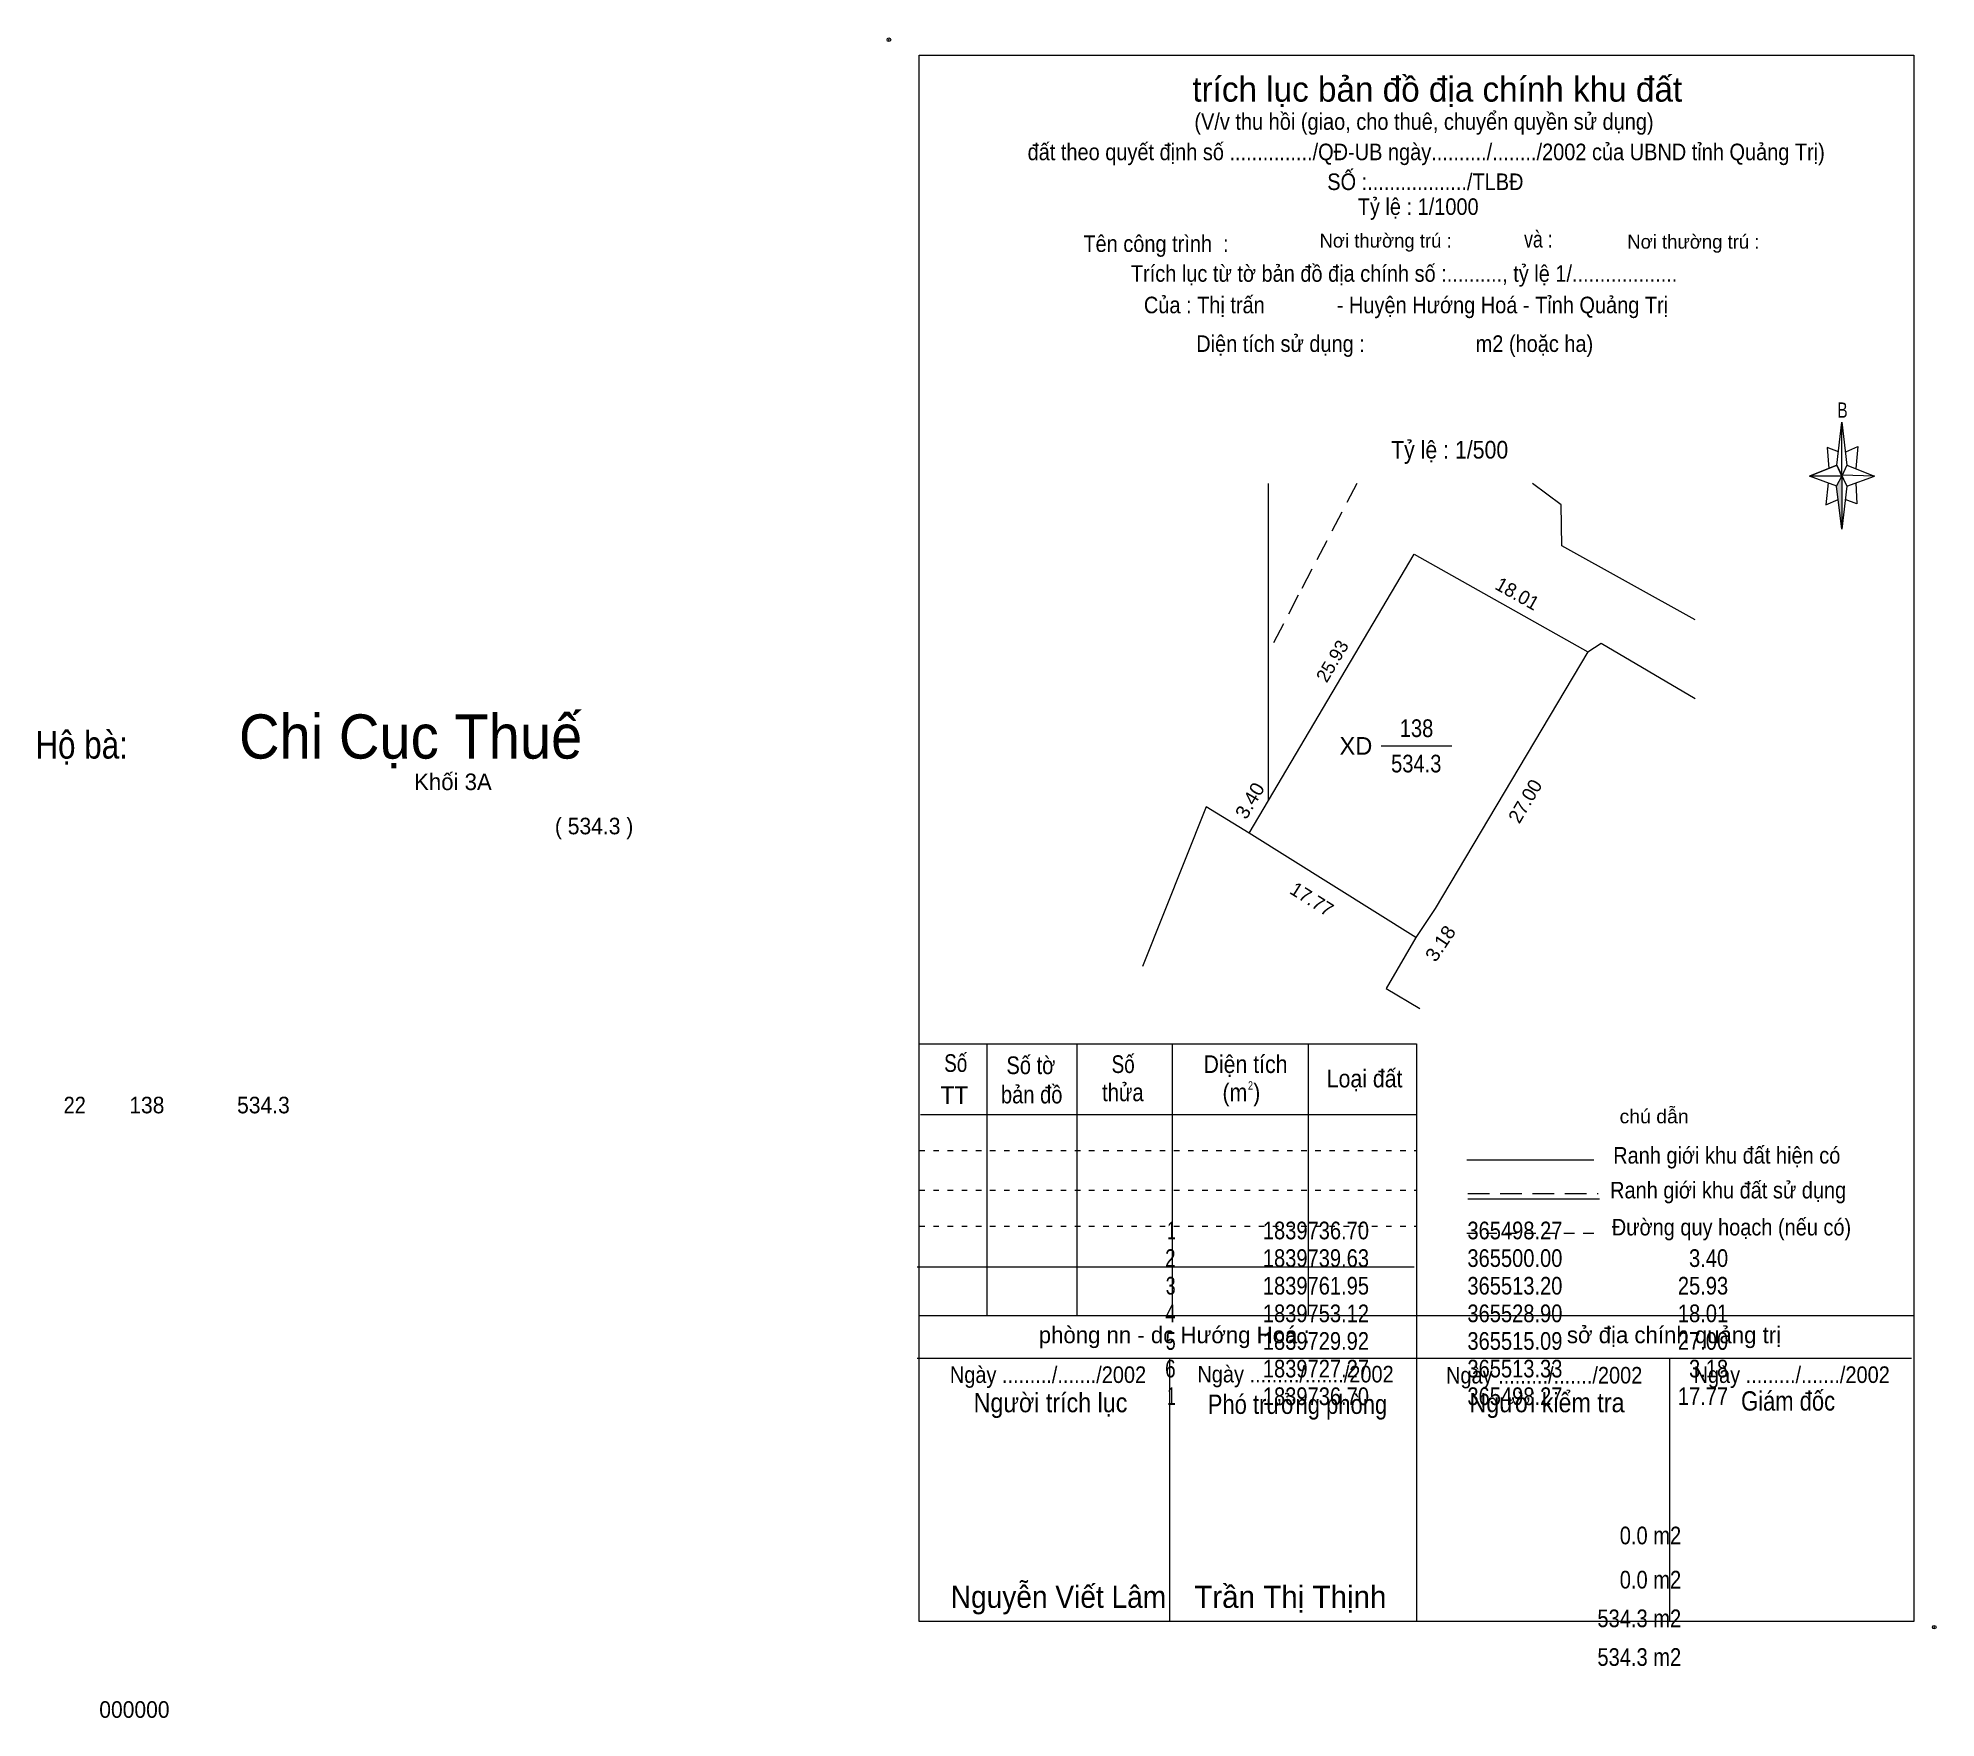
# Model space of a CAD drawing. Header units: centimetres. Extents: x 5.3 to 39.6, y 3.9 to 34.3.
import ezdxf
from ezdxf.enums import TextEntityAlignment as Align

# ---------------------------------------------------------------- set-up
doc = ezdxf.new("R2010")
doc.units = ezdxf.units.CM
doc.header["$LTSCALE"] = 0.13
doc.header["$PDMODE"] = 32
doc.header["$PDSIZE"] = 0.065
for name, pattern in [('DOTTED', [1.5, 0.3, -1.2]), ('MEDIUM_DASHED', [4.5, 3, -1.5]), ('SHORT_DASHED', [2.7, 1.5, -1.2])]:
    doc.linetypes.add(name, pattern=pattern)
for name, color, linetype, lineweight in [('1', 7, 'DOTTED', 13), ('10', 7, 'Continuous', 13), ('12', 7, 'MEDIUM_DASHED', 13), ('33', 7, 'Continuous', 13), ('5', 7, 'Continuous', 13)]:
    doc.layers.add(name, color=color, linetype=linetype, lineweight=lineweight)
doc.layers.add('30', color=7, linetype='Continuous')
doc.layers.add('34', color=7, linetype='Continuous')

msp = doc.modelspace()

# ---------------------------------------------------------------- hatches: boundary and pattern name
at = {"layer": '5'}
msp.add_hatch(color=256, dxfattribs=at).paths.add_polyline_path([(37.91, 26.38), (37.91, 25.42), (37.81, 26.2)])

# ---------------------------------------------------------------- linework, layer by layer
at = {"layer": '1'}
for p, q in [((21.21, 14.18), (30.21, 14.18)), ((21.21, 13.46), (30.21, 13.46)), ((21.21, 12.81), (30.21, 12.81))]:
    msp.add_line(p, q, dxfattribs=at)
at = {"layer": '10'}
for p, q in [((27.53, 20.51), (27.53, 26.25)), ((27.18, 19.92), (27.53, 20.51))]:
    msp.add_line(p, q, dxfattribs=at)
for points in [[(35.25, 23.78), (32.84, 25.12), (32.83, 25.86), (32.31, 26.25)], [(27.53, 20.51), (30.17, 24.97), (33.31, 23.2)], [(33.31, 23.2), (30.55, 18.56), (30.2, 18.03), (27.18, 19.92)], [(33.31, 23.2), (33.55, 23.36), (35.25, 22.36)], [(27.18, 19.92), (26.4, 20.4), (25.25, 17.51)], [(30.2, 18.03), (29.66, 17.11), (30.27, 16.75)]]:
    msp.add_lwpolyline(points, dxfattribs=at)
msp.add_lwpolyline([(27.53, 20.51), (30.17, 24.97), (33.31, 23.2), (30.55, 18.56), (30.2, 18.03), (27.18, 19.92)], close=True, dxfattribs=at)
at = {"layer": '12'}
msp.add_lwpolyline([(29.13, 26.25), (28.07, 24.23), (27.53, 23.19)], dxfattribs=at)
at = {"layer": '33'}
msp.add_line((29.57, 21.5), (30.85, 21.5), dxfattribs=at)
at = {"layer": '5'}
for p, q in [((37.82, 26.58), (37.91, 27.36)), ((38, 26.58), (38.5, 26.38)), ((37.82, 26.2), (37.32, 26.38)), ((38, 26.2), (37.91, 25.42)), ((38.16, 26.26), (38.18, 25.88)), ((38.18, 25.88), (37.97, 25.96)), ((21.21, 16.11), (30.21, 16.11)), ((22.43, 16.11), (22.43, 11.19)), ((24.06, 16.11), (24.06, 11.19)), ((25.79, 16.11), (25.79, 11.19)), ((28.25, 16.11), (28.25, 11.19)), ((30.21, 16.11), (30.21, 5.65)), ((21.23, 14.83), (30.21, 14.83)), ((31.12, 14.01), (33.42, 14.01)), ((31.14, 13.3), (33.52, 13.3)), ((21.17, 12.07), (30.17, 12.07)), ((21.21, 11.19), (39.21, 11.19)), ((21.17, 10.42), (39.17, 10.42)), ((25.74, 10.42), (25.74, 5.65)), ((34.79, 10.42), (34.79, 5.65))]:
    msp.add_line(p, q, dxfattribs=at)
at = {"layer": '5', "linetype": 'MEDIUM_DASHED'}
msp.add_line((31.14, 13.4), (33.5, 13.4), dxfattribs=at)
at = {"layer": '5', "linetype": 'SHORT_DASHED'}
msp.add_line((31.12, 12.68), (33.5, 12.68), dxfattribs=at)
at = {"layer": '5'}
for points in [[(21.21, 34), (39.21, 34), (39.21, 5.65), (21.21, 5.65)], [(37.91, 27.36), (38, 26.58), (37.91, 26.38)], [(37.91, 26.38), (37.32, 26.38), (37.82, 26.58), (38, 26.2), (38.5, 26.38), (37.91, 26.4)], [(37.91, 26.38), (37.91, 25.42), (37.81, 26.2)]]:
    msp.add_lwpolyline(points, close=True, dxfattribs=at)
for points in [[(37.85, 26.82), (37.64, 26.9), (37.67, 26.52)], [(37.98, 26.82), (38.2, 26.92), (38.16, 26.52)], [(37.91, 26.38), (37.82, 26.58), (37.32, 26.38)], [(37.66, 26.26), (37.62, 25.86), (37.84, 25.96)], [(37.91, 26.38), (38, 26.2), (38.5, 26.38)]]:
    msp.add_lwpolyline(points, dxfattribs=at)
for p in [(20.66, 34.28), (39.58, 5.55)]:
    msp.add_point(p, dxfattribs=at)

# ---------------------------------------------------------------- texts
at = {"layer": '1', "width": 0.8}
msp.add_text('2', height=0.15, dxfattribs=at).set_placement((27.205, 15.28), align=Align.CENTER)
at = {"layer": '30', "width": 0.9}
msp.add_text('Tỷ lệ : 1/500', height=0.32, dxfattribs=at).set_placement((29.75, 26.7))
at = {"layer": '30'}
for s, height, rotation, p in [('18.01', 0.25, 330.646, (31.9737, 24.1454)), ('25.93', 0.24, 59.4, (28.7893, 22.9739)), ('27.00', 0.25, 59.236, (32.2839, 20.4361)), ('17.77', 0.25, 327.947, (28.2487, 18.6192))]:
    msp.add_text(s, height=height, rotation=rotation, dxfattribs=at).set_placement(p, align=Align.CENTER)
at = {"layer": '30', "width": 1.05}
for s, rotation, p in [('3.40', 59.441, (27.3009, 20.4464)), ('3.18', 56.41, (30.7465, 17.8558))]:
    msp.add_text(s, height=0.25, rotation=rotation, dxfattribs=at).set_placement(p, align=Align.CENTER)
at = {"layer": '30'}
for s, width, p in [('1', 0.65, (25.85, 12.57)), ('1839736.70', 0.85, (29.35, 12.57)), ('365498.27', 0.85, (32.85, 12.57)), ('365498.27', 0.85, (32.85, 12.57)), ('2', 0.8, (25.85, 12.07)), ('1839739.63', 0.85, (29.35, 12.07)), ('365500.00', 0.85, (32.85, 12.07)), ('3.40', 0.85, (35.85, 12.07)), ('3', 0.75, (25.85, 11.57)), ('1839761.95', 0.85, (29.35, 11.57)), ('365513.20', 0.85, (32.85, 11.57)), ('25.93', 0.85, (35.85, 11.57)), ('4', 0.8, (25.85, 11.07)), ('1839753.12', 0.85, (29.35, 11.07)), ('365528.90', 0.85, (32.85, 11.07)), ('18.01', 0.85, (35.85, 11.07)), ('5', 0.75, (25.85, 10.57)), ('1839729.92', 0.85, (29.35, 10.57)), ('365515.09', 0.85, (32.85, 10.57)), ('27.00', 0.85, (35.85, 10.57)), ('6', 0.8, (25.85, 10.07)), ('1839727.27', 0.85, (29.35, 10.07)), ('365513.33', 0.85, (32.85, 10.07)), ('3.18', 0.85, (35.85, 10.07)), ('1', 0.65, (25.85, 9.57)), ('1839736.70', 0.85, (29.35, 9.57)), ('365498.27', 0.85, (32.85, 9.57)), ('17.77', 0.85, (35.85, 9.57))]:
    msp.add_text(s, height=0.32, dxfattribs=dict(at, width=width)).set_placement(p, align=Align.RIGHT)
at = {"layer": '33'}
msp.add_text('XD', height=0.32, dxfattribs=at).set_placement((29.41, 21.34), align=Align.RIGHT)
at = {"layer": '33', "width": 0.85}
for s, p in [('138', (30.21, 21.66)), ('534.3', (30.205, 21.02))]:
    msp.add_text(s, height=0.32, dxfattribs=at).set_placement(p, align=Align.CENTER)
at = {"layer": '34'}
for s, height, width, p in [('Chi Cục Thuế', 0.8, 0.95, (12.005, 21.27)), ('Hộ bà:', 0.5, 0.85, (6.05, 21.27)), ('( 534.3 )', 0.3, 0.95, (15.325, 19.9)), ('22', 0.3, 0.9, (5.925, 14.85)), ('138', 0.3, 0.95, (7.23, 14.85)), ('534.3', 0.3, 0.95, (9.34, 14.85)), ('000000', 0.3, 0.95, (7.005, 3.91))]:
    msp.add_text(s, height=height, dxfattribs=dict(at, width=width)).set_placement(p, align=Align.CENTER)
msp.add_text('Khối 3A', height=0.3, dxfattribs=at).set_placement((12.77, 20.7), align=Align.CENTER)
at = {"layer": '34', "width": 0.85}
for s, p in [('0.0 m2', (35, 7.05)), ('0.0 m2', (35, 6.25)), ('534.3 m2', (35, 5.55)), ('534.3 m2', (35, 4.85))]:
    msp.add_text(s, height=0.32, dxfattribs=at).set_placement(p, align=Align.RIGHT)
at = {"layer": '5'}
for s, height, p in [('trích lục bản đồ địa chính khu đất', 0.45, (30.585, 33.16)), ('Nơi thường trú :', 0.25, (29.65, 30.52)), ('Nơi thường trú :', 0.25, (35.22, 30.5)), ('phòng nn - dc Hướng Hoá : ', 0.3, (25.88, 10.69)), ('sở địa chính quảng trị', 0.3, (34.87, 10.69)), ('Trần Thị Thịnh ', 0.4, (28, 5.9))]:
    msp.add_text(s, height=height, dxfattribs=at).set_placement(p, align=Align.CENTER)
for s, height, width, p in [('(V/v thu hồi (giao, cho thuê, chuyển quyền sử dụng)', 0.3, 0.9, (30.345, 32.65)), (' đất theo quyết định số .............../QĐ-UB ngày........../......../2002 của UBND tỉnh Quảng Trị)', 0.3, 0.9, (30.335, 32.1)), ('SỐ :................../TLBĐ', 0.3, 0.9, (30.37, 31.56)), ('Tỷ lệ : 1/1000', 0.3, 0.9, (30.24, 31.11)), ('Tên công trình  :', 0.3, 0.9, (25.495, 30.44)), ('và : ', 0.3, 0.8, (32.46, 30.52)), ('Trích lục từ tờ bản đồ địa chính số :.........., tỷ lệ 1/...................', 0.3, 0.9, (29.985, 29.9)), ('Của : Thị trấn             - Huyện Hướng Hoá - Tỉnh Quảng Trị', 0.3, 0.9, (30.02, 29.33)), ('Diện tích sử dụng :                    m2 (hoặc ha)', 0.3, 0.9, (29.815, 28.63)), ('B', 0.2756, 0.75, (37.92, 27.44)), ('Số', 0.32, 0.8, (21.87, 15.6)), ('Số tờ', 0.32, 0.85, (23.23, 15.56)), ('Số', 0.32, 0.8, (24.9, 15.58)), ('Diện tích', 0.32, 0.9, (27.115, 15.58)), ('Loại đất', 0.32, 0.9, (29.27, 15.32)), ('TT', 0.32, 0.95, (21.845, 15.02)), ('bản đồ', 0.32, 0.85, (23.245, 15.03)), ('thửa', 0.32, 0.85, (24.895, 15.07)), ('(m )', 0.32, 0.9, (27.04, 15.07)), ('chú dẫn', 0.25, 1.05, (34.51, 14.67)), ('Ranh giới khu đất hiện có ', 0.3, 0.9, (35.875, 13.94)), ('Ranh giới khu đất sử dụng', 0.3, 0.9, (35.85, 13.31)), ('Đường quy hoạch (nếu có)', 0.3, 0.9, (35.91, 12.64)), ('Ngày ........./......./2002', 0.3, 0.9, (23.54, 9.97)), ('Ngày ........./......./2002', 0.3, 0.9, (28.02, 9.98)), ('Ngày ........./......./2002', 0.3, 0.9, (32.52, 9.96)), ('Ngày ........./......./2002', 0.3, 0.9, (37, 9.97)), ('Người trích lục', 0.35, 0.9, (23.585, 9.44)), ('Phó trưởng phòng', 0.35, 0.85, (28.055, 9.41)), ('Người kiểm tra ', 0.35, 0.9, (32.63, 9.44)), ('Giám đốc ', 0.35, 0.85, (36.99, 9.47)), ('Nguyễn Viết Lâm ', 0.4, 0.95, (23.8, 5.9))]:
    msp.add_text(s, height=height, dxfattribs=dict(at, width=width)).set_placement(p, align=Align.CENTER)

doc.saveas('drawing.dxf')
